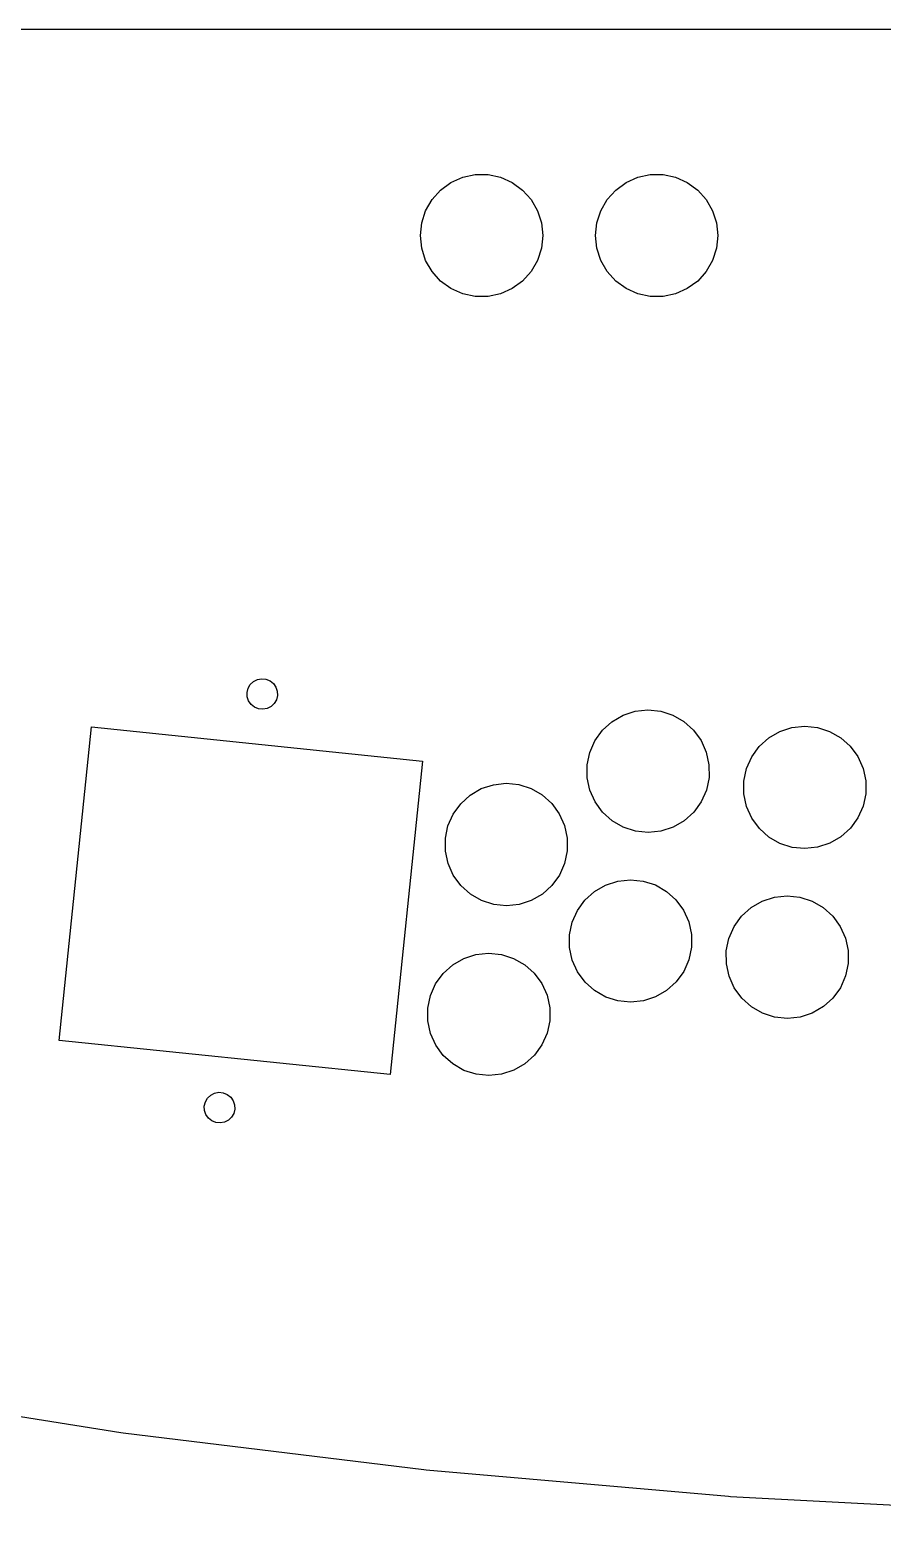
# Model space of a CAD drawing. Header units: metres. Extents: x -612 to 612, y -340 to 1400.
# Drawn here: x -314.4 to -119.6, y 1061.2 to 1400 of the extents above; entities that cross this region are included whole.
import ezdxf

# ---------------------------------------------------------------- set-up
doc = ezdxf.new("R2010")
doc.units = ezdxf.units.M

msp = doc.modelspace()

# ---------------------------------------------------------------- linework, layer by layer
for p, q in [((65, 1400), (-529.184, 1400)), ((-218.151, 1365.07), (-215.477, 1366.26)), ((-215.477, 1366.26), (-212.614, 1366.87)), ((-212.614, 1366.87), (-209.688, 1366.87)), ((-209.688, 1366.87), (-206.825, 1366.26)), ((-206.825, 1366.26), (-204.151, 1365.07)), ((-178.151, 1365.07), (-175.477, 1366.26)), ((-175.477, 1366.26), (-172.614, 1366.87)), ((-172.614, 1366.87), (-169.688, 1366.87)), ((-169.688, 1366.87), (-166.825, 1366.26)), ((-166.825, 1366.26), (-164.151, 1365.07)), ((-222.477, 1361.18), (-220.519, 1363.35)), ((-220.519, 1363.35), (-218.151, 1365.07)), ((-204.151, 1365.07), (-201.783, 1363.35)), ((-201.783, 1363.35), (-199.825, 1361.18)), ((-182.477, 1361.18), (-180.519, 1363.35)), ((-180.519, 1363.35), (-178.151, 1365.07)), ((-164.151, 1365.07), (-161.783, 1363.35)), ((-161.783, 1363.35), (-159.825, 1361.18)), ((-224.845, 1355.86), (-223.941, 1358.64)), ((-223.941, 1358.64), (-222.477, 1361.18)), ((-199.825, 1361.18), (-198.361, 1358.64)), ((-198.361, 1358.64), (-197.457, 1355.86)), ((-184.845, 1355.86), (-183.941, 1358.64)), ((-183.941, 1358.64), (-182.477, 1361.18)), ((-159.825, 1361.18), (-158.361, 1358.64)), ((-158.361, 1358.64), (-157.457, 1355.86)), ((-225.151, 1352.95), (-224.845, 1355.86)), ((-197.457, 1355.86), (-197.151, 1352.95)), ((-185.151, 1352.95), (-184.845, 1355.86)), ((-157.457, 1355.86), (-157.151, 1352.95)), ((-224.845, 1350.04), (-225.151, 1352.95)), ((-197.151, 1352.95), (-197.457, 1350.04)), ((-184.845, 1350.04), (-185.151, 1352.95)), ((-157.151, 1352.95), (-157.457, 1350.04)), ((-223.941, 1347.26), (-224.845, 1350.04)), ((-197.457, 1350.04), (-198.361, 1347.26)), ((-183.941, 1347.26), (-184.845, 1350.04)), ((-157.457, 1350.04), (-158.361, 1347.26)), ((-222.477, 1344.72), (-223.941, 1347.26)), ((-198.361, 1347.26), (-199.825, 1344.72)), ((-182.477, 1344.72), (-183.941, 1347.26)), ((-158.361, 1347.26), (-159.825, 1344.72)), ((-220.519, 1342.55), (-222.477, 1344.72)), ((-218.151, 1340.83), (-220.519, 1342.55)), ((-201.783, 1342.55), (-204.151, 1340.83)), ((-199.825, 1344.72), (-201.783, 1342.55)), ((-180.519, 1342.55), (-182.477, 1344.72)), ((-178.151, 1340.83), (-180.519, 1342.55)), ((-161.783, 1342.55), (-164.151, 1340.83)), ((-159.825, 1344.72), (-161.783, 1342.55)), ((-215.477, 1339.64), (-218.151, 1340.83)), ((-212.614, 1339.03), (-215.477, 1339.64)), ((-209.688, 1339.03), (-212.614, 1339.03)), ((-206.825, 1339.64), (-209.688, 1339.03)), ((-204.151, 1340.83), (-206.825, 1339.64)), ((-175.477, 1339.64), (-178.151, 1340.83)), ((-172.614, 1339.03), (-175.477, 1339.64)), ((-169.688, 1339.03), (-172.614, 1339.03)), ((-166.825, 1339.64), (-169.688, 1339.03)), ((-164.151, 1340.83), (-166.825, 1339.64)), ((-264.512, 1249.53), (-264.007, 1250.39)), ((-264.007, 1250.39), (-263.281, 1251.08)), ((-263.281, 1251.08), (-262.392, 1251.53)), ((-262.392, 1251.53), (-261.412, 1251.71)), ((-261.412, 1251.71), (-260.422, 1251.6)), ((-260.422, 1251.6), (-259.5, 1251.23)), ((-259.5, 1251.23), (-258.721, 1250.6)), ((-258.721, 1250.6), (-258.15, 1249.79)), ((-264.754, 1248.57), (-264.512, 1249.53)), ((-264.714, 1247.57), (-264.754, 1248.57)), ((-264.396, 1246.63), (-264.714, 1247.57)), ((-258.033, 1246.88), (-258.538, 1246.02)), ((-258.15, 1249.79), (-257.831, 1248.85)), ((-257.791, 1247.85), (-258.033, 1246.88)), ((-257.831, 1248.85), (-257.791, 1247.85)), ((-263.824, 1245.81), (-264.396, 1246.63)), ((-263.046, 1245.19), (-263.824, 1245.81)), ((-262.124, 1244.81), (-263.046, 1245.19)), ((-261.133, 1244.71), (-262.124, 1244.81)), ((-260.153, 1244.89), (-261.133, 1244.71)), ((-259.264, 1245.34), (-260.153, 1244.89)), ((-258.538, 1246.02), (-259.264, 1245.34)), ((-181.368, 1241.88), (-178.836, 1243.35)), ((-178.836, 1243.35), (-176.054, 1244.26)), ((-176.054, 1244.26), (-173.144, 1244.57)), ((-173.144, 1244.57), (-170.233, 1244.27)), ((-170.233, 1244.27), (-167.448, 1243.37)), ((-167.448, 1243.37), (-164.91, 1241.91)), ((-307.643, 1169.05), (-300.252, 1240.67)), ((-300.252, 1240.67), (-224.654, 1232.87)), ((-185.255, 1237.54), (-183.54, 1239.92)), ((-183.54, 1239.92), (-181.368, 1241.88)), ((-164.91, 1241.91), (-162.732, 1239.95)), ((-162.732, 1239.95), (-161.007, 1237.59)), ((-143.026, 1239.65), (-140.245, 1240.56)), ((-140.245, 1240.56), (-137.334, 1240.87)), ((-137.334, 1240.87), (-134.423, 1240.57)), ((-134.423, 1240.57), (-131.638, 1239.67)), ((-186.441, 1234.87), (-185.255, 1237.54)), ((-161.007, 1237.59), (-159.811, 1234.92)), ((-147.73, 1236.22), (-145.558, 1238.18)), ((-145.558, 1238.18), (-143.026, 1239.65)), ((-131.638, 1239.67), (-129.1, 1238.21)), ((-129.1, 1238.21), (-126.922, 1236.26)), ((-187.044, 1232), (-186.441, 1234.87)), ((-159.811, 1234.92), (-159.197, 1232.06)), ((-150.631, 1231.17), (-149.446, 1233.85)), ((-149.446, 1233.85), (-147.73, 1236.22)), ((-126.922, 1236.26), (-125.197, 1233.89)), ((-125.197, 1233.89), (-124.001, 1231.22)), ((-224.654, 1232.87), (-232.044, 1161.25)), ((-187.038, 1229.08), (-187.044, 1232)), ((-159.197, 1232.06), (-159.192, 1229.13)), ((-151.234, 1228.31), (-150.631, 1231.17)), ((-124.001, 1231.22), (-123.387, 1228.36)), ((-213.76, 1225.11), (-211.228, 1226.58)), ((-211.228, 1226.58), (-208.446, 1227.49)), ((-208.446, 1227.49), (-205.536, 1227.8)), ((-205.536, 1227.8), (-202.625, 1227.5)), ((-202.625, 1227.5), (-199.84, 1226.6)), ((-199.84, 1226.6), (-197.302, 1225.15)), ((-186.424, 1226.22), (-187.038, 1229.08)), ((-159.192, 1229.13), (-159.795, 1226.27)), ((-151.228, 1225.38), (-151.234, 1228.31)), ((-123.387, 1228.36), (-123.382, 1225.43)), ((-217.647, 1220.78), (-215.931, 1223.15)), ((-215.931, 1223.15), (-213.76, 1225.11)), ((-197.302, 1225.15), (-195.123, 1223.19)), ((-195.123, 1223.19), (-193.399, 1220.83)), ((-185.229, 1223.54), (-186.424, 1226.22)), ((-183.504, 1221.18), (-185.229, 1223.54)), ((-160.98, 1223.59), (-162.696, 1221.22)), ((-159.795, 1226.27), (-160.98, 1223.59)), ((-150.615, 1222.52), (-151.228, 1225.38)), ((-123.382, 1225.43), (-123.985, 1222.57)), ((-218.833, 1218.1), (-217.647, 1220.78)), ((-193.399, 1220.83), (-192.203, 1218.15)), ((-181.325, 1219.23), (-183.504, 1221.18)), ((-162.696, 1221.22), (-164.867, 1219.26)), ((-149.419, 1219.85), (-150.615, 1222.52)), ((-147.694, 1217.48), (-149.419, 1219.85)), ((-125.17, 1219.89), (-126.886, 1217.52)), ((-123.985, 1222.57), (-125.17, 1219.89)), ((-219.436, 1215.24), (-218.833, 1218.1)), ((-192.203, 1218.15), (-191.589, 1215.29)), ((-178.788, 1217.77), (-181.325, 1219.23)), ((-176.003, 1216.87), (-178.788, 1217.77)), ((-173.091, 1216.57), (-176.003, 1216.87)), ((-170.181, 1216.88), (-173.091, 1216.57)), ((-167.399, 1217.79), (-170.181, 1216.88)), ((-164.867, 1219.26), (-167.399, 1217.79)), ((-145.515, 1215.53), (-147.694, 1217.48)), ((-126.886, 1217.52), (-129.058, 1215.56)), ((-219.43, 1212.31), (-219.436, 1215.24)), ((-191.589, 1215.29), (-191.584, 1212.37)), ((-142.978, 1214.07), (-145.515, 1215.53)), ((-140.193, 1213.17), (-142.978, 1214.07)), ((-137.281, 1212.87), (-140.193, 1213.17)), ((-134.371, 1213.18), (-137.281, 1212.87)), ((-131.589, 1214.09), (-134.371, 1213.18)), ((-129.058, 1215.56), (-131.589, 1214.09)), ((-218.816, 1209.45), (-219.43, 1212.31)), ((-217.621, 1206.78), (-218.816, 1209.45)), ((-192.187, 1209.5), (-193.372, 1206.83)), ((-191.584, 1212.37), (-192.187, 1209.5)), ((-215.896, 1204.42), (-217.621, 1206.78)), ((-193.372, 1206.83), (-195.088, 1204.46)), ((-213.717, 1202.46), (-215.896, 1204.42)), ((-195.088, 1204.46), (-197.259, 1202.49)), ((-187.543, 1201.12), (-185.371, 1203.08)), ((-185.371, 1203.08), (-182.839, 1204.55)), ((-182.839, 1204.55), (-180.058, 1205.46)), ((-180.058, 1205.46), (-177.147, 1205.77)), ((-177.147, 1205.77), (-174.236, 1205.47)), ((-174.236, 1205.47), (-171.451, 1204.57)), ((-171.451, 1204.57), (-168.913, 1203.11)), ((-168.913, 1203.11), (-166.735, 1201.16)), ((-211.18, 1201), (-213.717, 1202.46)), ((-208.394, 1200.1), (-211.18, 1201)), ((-205.483, 1199.8), (-208.394, 1200.1)), ((-202.573, 1200.11), (-205.483, 1199.8)), ((-199.791, 1201.02), (-202.573, 1200.11)), ((-197.259, 1202.49), (-199.791, 1201.02)), ((-189.259, 1198.75), (-187.543, 1201.12)), ((-166.735, 1201.16), (-165.01, 1198.8)), ((-151.733, 1197.43), (-149.562, 1199.39)), ((-149.562, 1199.39), (-147.03, 1200.86)), ((-147.03, 1200.86), (-144.248, 1201.77)), ((-144.248, 1201.77), (-141.338, 1202.08)), ((-141.338, 1202.08), (-138.426, 1201.78)), ((-138.426, 1201.78), (-135.641, 1200.88)), ((-135.641, 1200.88), (-133.104, 1199.42)), ((-133.104, 1199.42), (-130.925, 1197.47)), ((-191.047, 1193.21), (-190.444, 1196.07)), ((-190.444, 1196.07), (-189.259, 1198.75)), ((-165.01, 1198.8), (-163.814, 1196.12)), ((-163.814, 1196.12), (-163.2, 1193.26)), ((-153.449, 1195.05), (-151.733, 1197.43)), ((-130.925, 1197.47), (-129.2, 1195.1)), ((-191.041, 1190.28), (-191.047, 1193.21)), ((-163.2, 1193.26), (-163.195, 1190.34)), ((-154.634, 1192.38), (-153.449, 1195.05)), ((-129.2, 1195.1), (-128.005, 1192.43)), ((-190.428, 1187.42), (-191.041, 1190.28)), ((-163.195, 1190.34), (-163.798, 1187.47)), ((-155.237, 1189.51), (-154.634, 1192.38)), ((-155.232, 1186.59), (-155.237, 1189.51)), ((-128.005, 1192.43), (-127.391, 1189.57)), ((-127.391, 1189.57), (-127.385, 1186.64)), ((-219.935, 1184.36), (-217.763, 1186.32)), ((-217.763, 1186.32), (-215.231, 1187.79)), ((-215.231, 1187.79), (-212.449, 1188.7)), ((-212.449, 1188.7), (-209.539, 1189.01)), ((-209.539, 1189.01), (-206.628, 1188.71)), ((-206.628, 1188.71), (-203.843, 1187.81)), ((-203.843, 1187.81), (-201.305, 1186.35)), ((-201.305, 1186.35), (-199.126, 1184.4)), ((-189.232, 1184.75), (-190.428, 1187.42)), ((-163.798, 1187.47), (-164.983, 1184.8)), ((-154.618, 1183.73), (-155.232, 1186.59)), ((-127.385, 1186.64), (-127.988, 1183.78)), ((-221.65, 1181.99), (-219.935, 1184.36)), ((-199.126, 1184.4), (-197.402, 1182.03)), ((-187.507, 1182.39), (-189.232, 1184.75)), ((-185.328, 1180.43), (-187.507, 1182.39)), ((-166.699, 1182.42), (-168.871, 1180.46)), ((-164.983, 1184.8), (-166.699, 1182.42)), ((-153.422, 1181.05), (-154.618, 1183.73)), ((-127.988, 1183.78), (-129.174, 1181.1)), ((-223.439, 1176.45), (-222.836, 1179.31)), ((-222.836, 1179.31), (-221.65, 1181.99)), ((-197.402, 1182.03), (-196.206, 1179.36)), ((-196.206, 1179.36), (-195.592, 1176.5)), ((-182.791, 1178.97), (-185.328, 1180.43)), ((-180.006, 1178.07), (-182.791, 1178.97)), ((-171.402, 1178.99), (-174.184, 1178.08)), ((-168.871, 1180.46), (-171.402, 1178.99)), ((-151.697, 1178.69), (-153.422, 1181.05)), ((-129.174, 1181.1), (-130.889, 1178.73)), ((-223.433, 1173.52), (-223.439, 1176.45)), ((-195.592, 1176.5), (-195.587, 1173.57)), ((-177.094, 1177.77), (-180.006, 1178.07)), ((-174.184, 1178.08), (-177.094, 1177.77)), ((-149.519, 1176.74), (-151.697, 1178.69)), ((-146.981, 1175.28), (-149.519, 1176.74)), ((-133.061, 1176.77), (-135.593, 1175.3)), ((-130.889, 1178.73), (-133.061, 1176.77)), ((-222.819, 1170.66), (-223.433, 1173.52)), ((-195.587, 1173.57), (-196.19, 1170.71)), ((-144.196, 1174.38), (-146.981, 1175.28)), ((-141.285, 1174.08), (-144.196, 1174.38)), ((-138.374, 1174.39), (-141.285, 1174.08)), ((-135.593, 1175.3), (-138.374, 1174.39)), ((-232.044, 1161.25), (-307.643, 1169.05)), ((-221.624, 1167.99), (-222.819, 1170.66)), ((-196.19, 1170.71), (-197.375, 1168.03)), ((-219.899, 1165.62), (-221.624, 1167.99)), ((-217.72, 1163.67), (-219.899, 1165.62)), ((-199.091, 1165.66), (-201.262, 1163.7)), ((-197.375, 1168.03), (-199.091, 1165.66)), ((-215.183, 1162.21), (-217.72, 1163.67)), ((-212.398, 1161.31), (-215.183, 1162.21)), ((-203.794, 1162.23), (-206.576, 1161.32)), ((-201.262, 1163.7), (-203.794, 1162.23)), ((-209.486, 1161.01), (-212.398, 1161.31)), ((-206.576, 1161.32), (-209.486, 1161.01)), ((-274.263, 1155.04), (-273.758, 1155.9)), ((-273.758, 1155.9), (-273.032, 1156.58)), ((-273.032, 1156.58), (-272.143, 1157.03)), ((-272.143, 1157.03), (-271.164, 1157.21)), ((-271.164, 1157.21), (-270.173, 1157.11)), ((-270.173, 1157.11), (-269.251, 1156.73)), ((-269.251, 1156.73), (-268.472, 1156.11)), ((-268.472, 1156.11), (-267.901, 1155.29)), ((-267.901, 1155.29), (-267.582, 1154.35)), ((-274.505, 1154.07), (-274.263, 1155.04)), ((-274.466, 1153.07), (-274.505, 1154.07)), ((-274.147, 1152.13), (-274.466, 1153.07)), ((-273.575, 1151.31), (-274.147, 1152.13)), ((-267.785, 1152.39), (-268.289, 1151.53)), ((-267.542, 1153.35), (-267.785, 1152.39)), ((-267.582, 1154.35), (-267.542, 1153.35)), ((-272.797, 1150.69), (-273.575, 1151.31)), ((-271.875, 1150.32), (-272.797, 1150.69)), ((-270.884, 1150.21), (-271.875, 1150.32)), ((-269.904, 1150.39), (-270.884, 1150.21)), ((-269.015, 1150.84), (-269.904, 1150.39)), ((-268.289, 1151.53), (-269.015, 1150.84)), ((-362.037, 1090.34), (-293.606, 1079.5)), ((-293.606, 1079.5), (-293.086, 1079.43)), ((-293.086, 1079.43), (-224.317, 1070.99)), ((-224.317, 1070.99), (-223.796, 1070.93)), ((-223.796, 1070.93), (-154.774, 1064.89)), ((-154.774, 1064.89), (-154.252, 1064.86)), ((-154.252, 1064.86), (-85.0601, 1061.23))]:
    msp.add_line(p, q)

doc.saveas('drawing.dxf')
